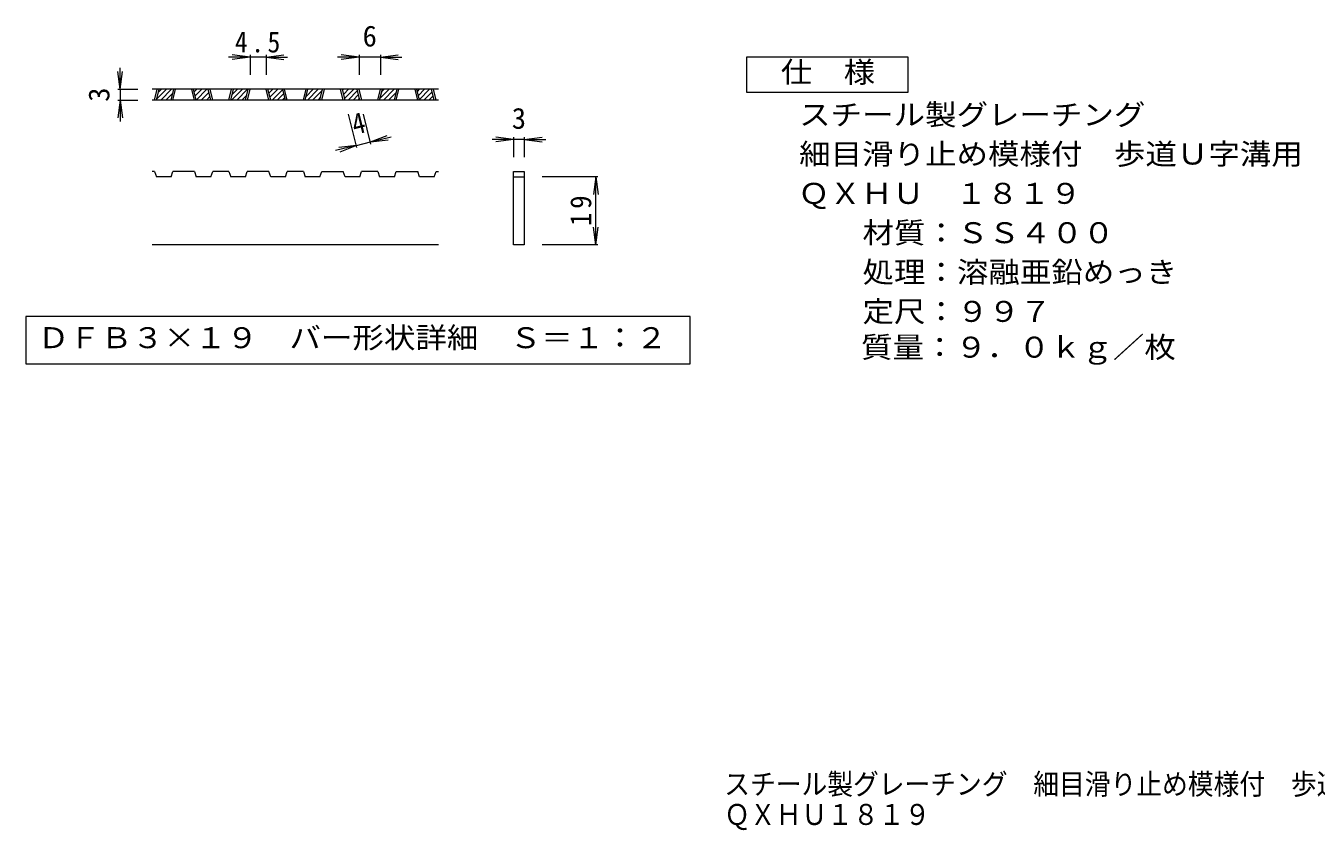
# Model space of a CAD drawing. Units: millimetres, scale not verified, with parts at other scales. Extents: x -898 to 910, y -686 to 601.
# Drawn here: x -898 to 4, y -686 to -124 of the extents above; entities that cross this region are included whole.
import ezdxf
from ezdxf.enums import TextEntityAlignment as Align

# ---------------------------------------------------------------- set-up
doc = ezdxf.new("R2010")
doc.units = ezdxf.units.MM
doc.header["$LTSCALE"] = 5
for name, color, linetype, lineweight in [('4-5', 7, 'Continuous', 9), ('D-0', 3, 'Continuous', 9), ('D-2', 3, 'Continuous', 9), ('D-4', 7, 'Continuous', 9)]:
    doc.layers.add(name, color=color, linetype=linetype, lineweight=lineweight)
doc.layers.add('F-4_F-4ﾚｲﾔ', color=2, linetype='Continuous')
doc.styles.add('ＭＳ ゴシック', font='')
doc.styles.get('ＭＳ ゴシック').set_extended_font_data('MS Gothic')

msp = doc.modelspace()

# ---------------------------------------------------------------- linework, layer by layer
at = {"layer": '4-5', "color": 2}
msp.add_lwpolyline([(-393.732, -170.173), (-393.732, -145.173), (-281.232, -145.173), (-281.232, -170.173)], close=True, dxfattribs=at)
at = {"layer": 'D-0'}
for p, q in [((-609.173, -167.957), (-809.173, -167.957)), ((-806.157, -174.925), (-799.189, -167.957)), ((-804.979, -170.211), (-802.724, -167.957)), ((-803.153, -175.457), (-795.653, -167.957)), ((-799.618, -175.457), (-794.77, -170.61)), ((-779.819, -169.801), (-777.975, -167.957)), ((-779.112, -172.629), (-774.44, -167.957)), ((-778.404, -175.457), (-770.904, -167.957)), ((-774.869, -175.457), (-769.459, -170.047)), ((-753.656, -175.457), (-746.156, -167.957)), ((-753.308, -171.574), (-749.691, -167.957)), ((-750.12, -175.457), (-742.62, -167.957)), ((-727.604, -170.618), (-724.942, -167.957)), ((-726.897, -173.447), (-721.407, -167.957)), ((-725.371, -175.457), (-717.944, -168.029)), ((-721.836, -175.457), (-717.237, -170.858)), ((-701.627, -172.925), (-696.658, -167.957)), ((-700.623, -175.457), (-693.123, -167.957)), ((-700.448, -168.212), (-700.194, -167.957)), ((-697.087, -175.457), (-690.24, -168.61)), ((-676.089, -168.601), (-675.445, -167.957)), ((-675.382, -171.429), (-671.909, -167.957)), ((-674.675, -174.258), (-668.374, -167.957)), ((-672.338, -175.457), (-665.721, -168.84)), ((-649.945, -174.277), (-643.625, -167.957)), ((-648.767, -169.563), (-647.161, -167.957)), ((-647.59, -175.457), (-640.09, -167.957)), ((-644.054, -175.457), (-638.559, -169.962)), ((-623.867, -169.412), (-622.412, -167.957)), ((-623.16, -172.24), (-618.876, -167.957)), ((-622.453, -175.069), (-615.341, -167.957)), ((-619.305, -175.457), (-613.499, -169.651)), ((-609.173, -175.457), (-809.173, -175.457)), ((-796.082, -175.457), (-795.949, -175.324)), ((-771.333, -175.457), (-768.752, -172.875)), ((-746.585, -175.457), (-743.1, -171.972)), ((-718.3, -175.457), (-716.529, -173.686)), ((-693.552, -175.457), (-691.419, -173.324)), ((-668.803, -175.457), (-665.014, -171.668)), ((-665.267, -175.457), (-664.307, -174.497)), ((-640.519, -175.457), (-639.737, -174.676)), ((-615.77, -175.457), (-612.792, -172.479)), ((-612.234, -175.457), (-612.085, -175.308)), ((-807.54, -225.457), (-809.173, -225.457)), ((-807.54, -225.457), (-806.29, -229.207)), ((-795.982, -229.207), (-806.29, -229.207)), ((-795.982, -229.207), (-794.732, -225.457)), ((-779.655, -225.457), (-794.732, -225.457)), ((-779.655, -225.457), (-778.405, -229.207)), ((-768.106, -229.207), (-778.405, -229.207)), ((-768.106, -229.207), (-766.856, -225.457)), ((-755.529, -225.457), (-766.856, -225.457)), ((-755.529, -225.457), (-754.279, -229.207)), ((-743.971, -229.207), (-754.279, -229.207)), ((-743.971, -229.207), (-742.721, -225.457)), ((-716.087, -229.207), (-726.394, -229.207)), ((-716.087, -229.207), (-714.837, -225.457)), ((-703.51, -225.457), (-714.837, -225.457)), ((-703.51, -225.457), (-702.26, -229.207)), ((-691.952, -229.207), (-702.26, -229.207)), ((-691.952, -229.207), (-690.702, -225.457)), ((-690.702, -225.457), (-675.625, -225.457)), ((-674.375, -229.207), (-675.625, -225.457)), ((-664.067, -229.207), (-674.375, -229.207)), ((-664.067, -229.207), (-662.817, -225.457)), ((-651.49, -225.457), (-662.817, -225.457)), ((-651.49, -225.457), (-650.24, -229.207)), ((-639.933, -229.207), (-650.24, -229.207)), ((-639.933, -229.207), (-638.683, -225.457)), ((-638.683, -225.457), (-623.606, -225.457)), ((-622.356, -229.207), (-623.606, -225.457)), ((-612.048, -229.207), (-622.356, -229.207)), ((-556.673, -225.457), (-549.173, -225.457)), ((-556.673, -276.707), (-556.673, -225.457)), ((-556.673, -229.207), (-549.173, -229.207)), ((-609.173, -276.707), (-809.173, -276.707))]:
    msp.add_line(p, q, dxfattribs=at)
for points in [[(-726.394, -229.207), (-727.644, -225.457), (-742.721, -225.457)], [(-612.048, -229.207), (-610.798, -225.457), (-609.173, -225.457)], [(-549.173, -225.457), (-549.173, -276.707), (-556.673, -276.707)]]:
    msp.add_lwpolyline(points, dxfattribs=at)
at = {"layer": 'D-0', "color": 7}
msp.add_lwpolyline([(-897.5, -326.707), (-897.5, -359.932), (-433.346, -359.932), (-433.346, -326.707)], close=True, dxfattribs=at)
at = {"layer": 'D-2'}
for p, q in [((-807.578, -175.457), (-805.703, -167.957)), ((-806.29, -175.457), (-804.415, -167.957)), ((-795.982, -175.457), (-794.107, -167.957)), ((-794.694, -175.457), (-792.819, -167.957)), ((-779.694, -175.457), (-781.569, -167.957)), ((-778.405, -175.457), (-780.28, -167.957)), ((-768.106, -175.457), (-769.981, -167.957)), ((-766.818, -175.457), (-768.693, -167.957)), ((-755.568, -175.457), (-753.692, -167.957)), ((-754.279, -175.457), (-752.404, -167.957)), ((-743.971, -175.457), (-742.096, -167.957)), ((-742.683, -175.457), (-740.808, -167.957)), ((-727.683, -175.457), (-729.558, -167.957)), ((-726.394, -175.457), (-728.269, -167.957)), ((-716.087, -175.457), (-717.962, -167.957)), ((-714.798, -175.457), (-716.673, -167.957)), ((-703.548, -175.457), (-701.673, -167.957)), ((-702.26, -175.457), (-700.385, -167.957)), ((-691.952, -175.457), (-690.077, -167.957)), ((-690.663, -175.457), (-688.789, -167.957)), ((-675.663, -175.457), (-677.538, -167.957)), ((-674.375, -175.457), (-676.25, -167.957)), ((-664.067, -175.457), (-665.942, -167.957)), ((-662.779, -175.457), (-664.653, -167.957)), ((-651.529, -175.457), (-649.654, -167.957)), ((-650.24, -175.457), (-648.365, -167.957)), ((-639.933, -175.457), (-638.058, -167.957)), ((-638.644, -175.457), (-636.769, -167.957)), ((-623.644, -175.457), (-625.519, -167.957)), ((-622.356, -175.457), (-624.231, -167.957)), ((-612.048, -175.457), (-613.923, -167.957)), ((-610.759, -175.457), (-612.634, -167.957))]:
    msp.add_line(p, q, dxfattribs=at)
at = {"layer": 'D-4'}
for p, q in [((-740.808, -145.457), (-753.201, -143.825)), ((-740.808, -143.957), (-740.808, -157.957)), ((-729.558, -145.457), (-717.165, -143.825)), ((-729.558, -143.957), (-729.558, -157.957)), ((-664.653, -145.457), (-677.047, -143.825)), ((-664.653, -143.957), (-664.653, -157.957)), ((-649.654, -145.457), (-637.261, -143.825)), ((-649.654, -143.957), (-649.654, -157.957)), ((-831.673, -167.957), (-831.673, -152.957)), ((-740.808, -145.457), (-755.808, -145.457)), ((-740.808, -145.457), (-753.201, -147.088)), ((-729.558, -145.457), (-740.808, -145.457)), ((-729.558, -145.457), (-717.165, -147.088)), ((-729.558, -145.457), (-714.558, -145.457)), ((-664.653, -145.457), (-679.653, -145.457)), ((-664.653, -145.457), (-677.047, -147.088)), ((-649.654, -145.457), (-664.653, -145.457)), ((-649.654, -145.457), (-637.261, -147.088)), ((-649.654, -145.457), (-634.654, -145.457)), ((-831.673, -167.957), (-833.305, -155.564)), ((-831.673, -167.957), (-830.042, -155.564)), ((-833.173, -167.957), (-819.173, -167.957)), ((-831.673, -167.957), (-831.673, -175.457)), ((-831.673, -175.457), (-833.305, -187.85)), ((-833.173, -175.457), (-819.173, -175.457)), ((-831.673, -175.457), (-830.042, -187.85)), ((-831.673, -175.457), (-831.673, -190.457)), ((-666.072, -208.673), (-671.931, -185.236)), ((-656.37, -206.248), (-661.623, -185.236)), ((-666.436, -207.218), (-680.988, -210.856)), ((-666.436, -207.218), (-678.854, -208.641)), ((-666.436, -207.218), (-678.063, -211.806)), ((-666.436, -207.218), (-656.734, -204.793)), ((-656.734, -204.793), (-645.106, -200.204)), ((-656.734, -204.793), (-642.182, -201.155)), ((-656.734, -204.793), (-644.315, -203.37)), ((-556.673, -202.957), (-571.673, -202.957)), ((-556.673, -202.957), (-569.066, -201.325)), ((-556.673, -202.957), (-569.066, -204.589)), ((-556.673, -201.457), (-556.673, -215.457)), ((-549.173, -202.957), (-556.673, -202.957)), ((-549.173, -202.957), (-536.78, -201.325)), ((-549.173, -201.457), (-549.173, -215.457)), ((-549.173, -202.957), (-536.78, -204.589)), ((-549.173, -202.957), (-534.173, -202.957)), ((-497.673, -229.207), (-536.673, -229.207)), ((-499.173, -229.207), (-500.805, -241.6)), ((-499.173, -229.207), (-497.542, -241.6)), ((-499.173, -276.707), (-499.173, -229.207)), ((-499.173, -276.707), (-500.805, -264.314)), ((-499.173, -276.707), (-497.542, -264.314)), ((-497.673, -276.707), (-536.673, -276.707))]:
    msp.add_line(p, q, dxfattribs=at)

# ---------------------------------------------------------------- texts
at = {"layer": '4-5', "color": 2, "style": 'ＭＳ ゴシック', "width": 1.1}
for s, p in [('仕\u3000様', (-369.982, -167.673)), ('スチール製グレーチング', (-357.114, -197.432)), ('細目滑り止め模様付\u3000歩道Ｕ字溝用', (-357.114, -224.932)), ('ＱＸＨＵ\u3000１８１９', (-357.831, -252.432)), ('材質：ＳＳ４００', (-312.831, -279.932)), ('処理：溶融亜鉛めっき', (-312.831, -307.432)), ('定尺：９９７', (-312.831, -334.932)), ('\u3000\u3000質量：９．０ｋｇ／枚', (-357.831, -359.932))]:
    msp.add_text(s, height=14.66, dxfattribs=at).set_placement(p, align=Align.BOTTOM_LEFT)
at = {"layer": 'D-0', "color": 2, "style": 'ＭＳ ゴシック', "width": 1.1}
msp.add_text('ＤＦＢ３×１９\u3000バー形状詳細\u3000Ｓ＝１：２', height=14.66, dxfattribs=at).set_placement((-889.173, -353.32), align=Align.BOTTOM_LEFT)
at = {"layer": 'D-4', "color": 2, "style": 'ＭＳ ゴシック'}
for s, p in [('6', (-662.154, -142.457)), ('3', (-557.923, -199.957))]:
    msp.add_text(s, height=14.66, dxfattribs=at).set_placement(p, align=Align.BOTTOM_LEFT)
msp.add_text('3', height=14.66, rotation=90, dxfattribs=at).set_placement((-834.673, -176.707), align=Align.BOTTOM_LEFT)
at = {"layer": 'D-4', "color": 2, "style": 'ＭＳ ゴシック', "width": 0.9}
msp.add_text('4', height=14.66, rotation=14.035, dxfattribs=at).set_placement((-666.557, -204.156), align=Align.BOTTOM_LEFT)
at = {"layer": 'D-4', "color": 2, "insert": (-751.433, -142.457), "char_height": 14.66, "attachment_point": 7, "style": 'ＭＳ ゴシック'}
msp.add_mtext('\\T1.27;\\W0.9;4.5', dxfattribs=at)
at = {"layer": 'D-4', "color": 2, "insert": (-502.173, -263.582), "char_height": 14.66, "attachment_point": 7, "rotation": 90, "style": 'ＭＳ ゴシック'}
msp.add_mtext('\\T1.27;\\W0.95;19', dxfattribs=at)
at = {"layer": 'F-4_F-4ﾚｲﾔ', "style": 'ＭＳ ゴシック', "width": 0.9}
for s, p in [('スチール製グレーチング\u3000細目滑り止め模様付\u3000歩道Ｕ字溝用', (-409.447, -665.304)), ('ＱＸＨＵ１８１９', (-409.447, -686.554))]:
    msp.add_text(s, height=14.66, dxfattribs=at).set_placement(p, align=Align.BOTTOM_LEFT)

doc.saveas('drawing.dxf')
